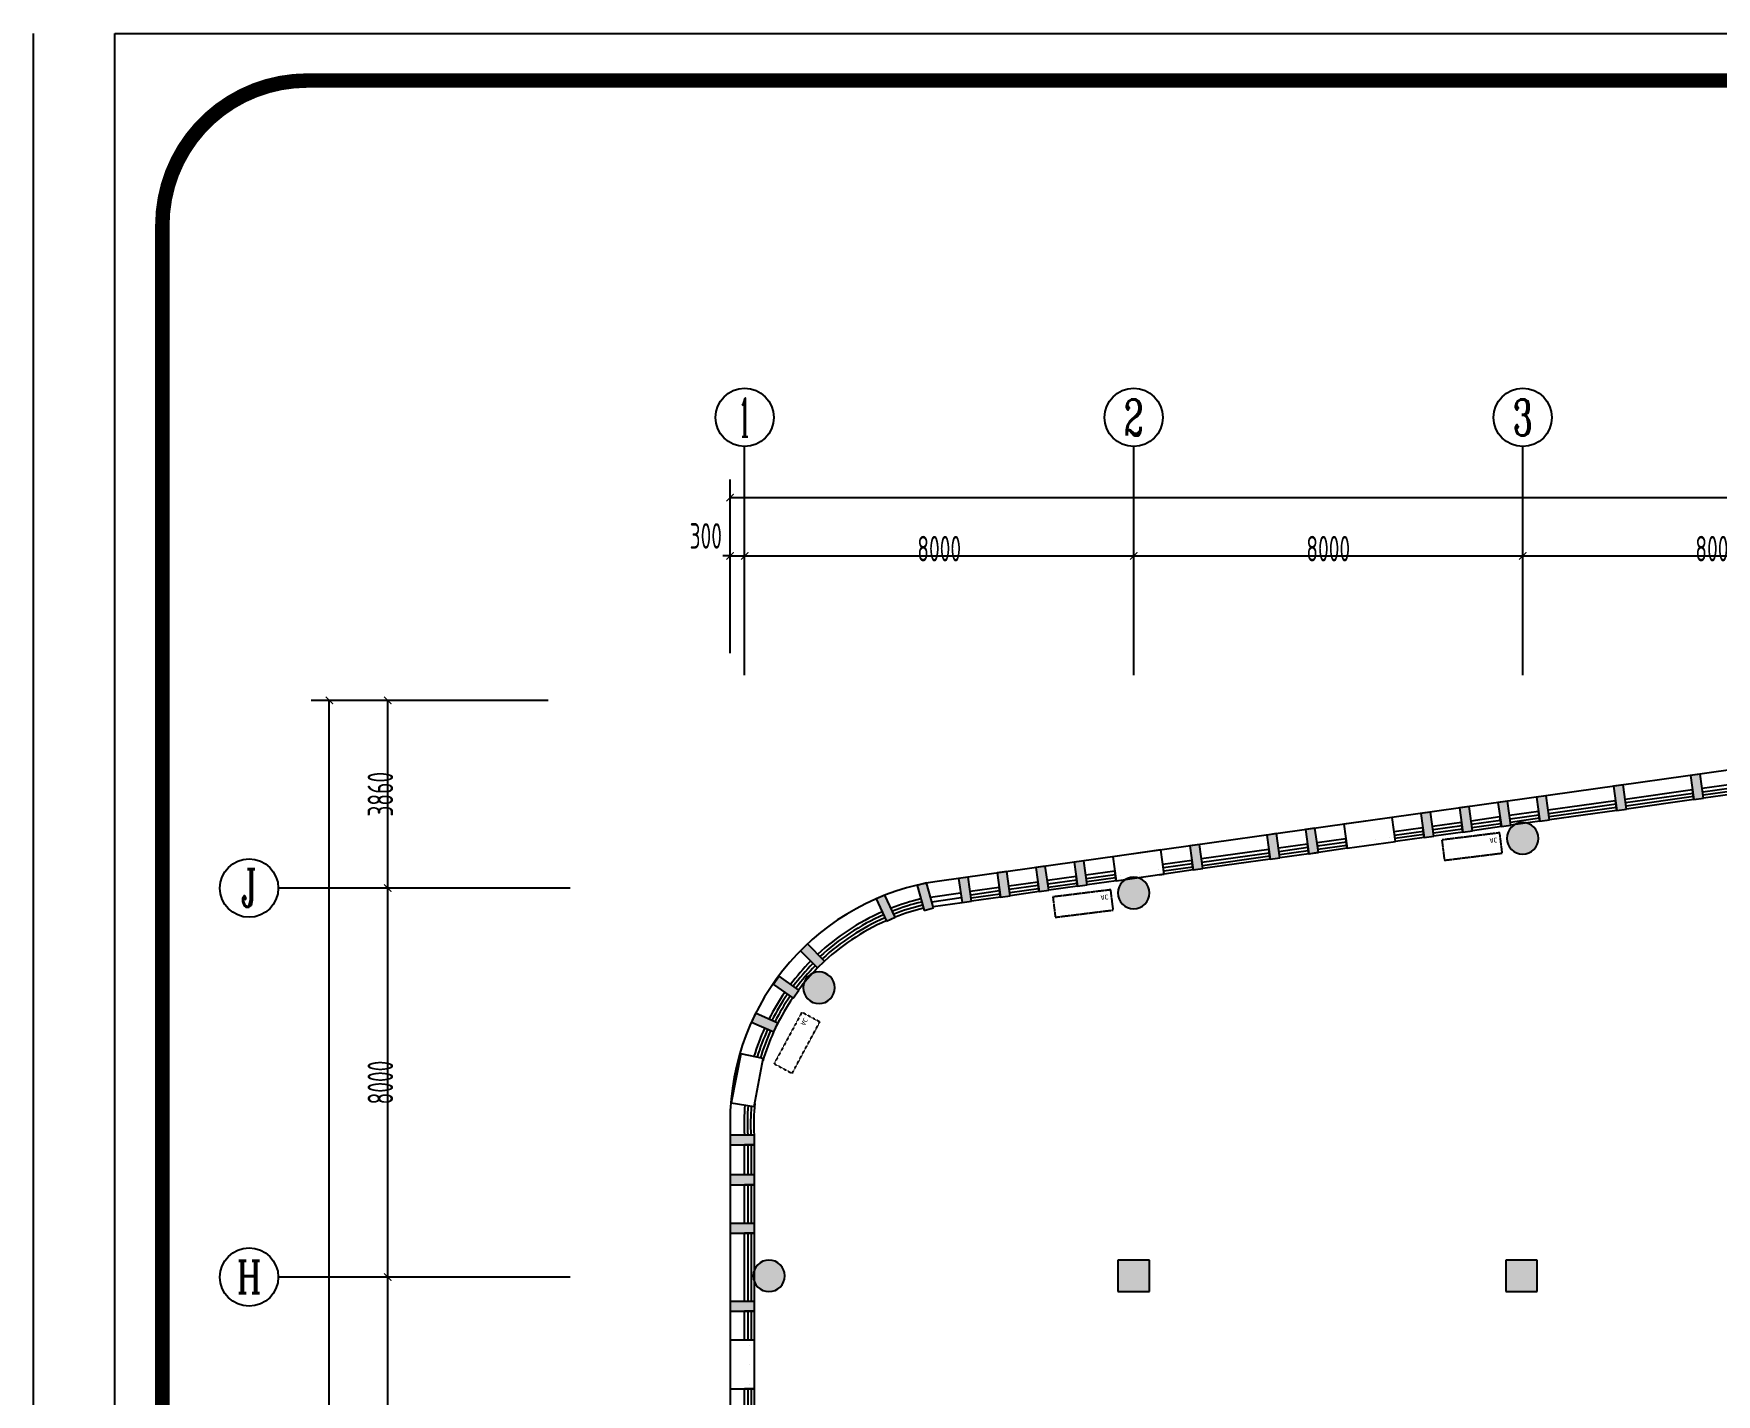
# Model space of a CAD drawing. Header units: inches. Extents: x 871252 to 1312932, y -88801 to 86720.
# Drawn here: x 1209381 to 1243984, y -36261 to -8275 of the extents above; entities that cross this region are included whole.
import ezdxf
from ezdxf.enums import TextEntityAlignment as Align

# ---------------------------------------------------------------- set-up
doc = ezdxf.new("R2010")
doc.units = ezdxf.units.IN
doc.header["$MEASUREMENT"] = 0
doc.linetypes.add('DASH', pattern=[0.35, 0.25, -0.1])
for name, color, linetype in [('AXIS', 3, 'Continuous'), ('AXIS_TEXT', 7, 'Continuous'), ('COLUMN', 6, 'Continuous'), ('CURTWALL', 4, 'Continuous'), ('PUB_HATCH', 8, 'Continuous'), ('STAIR', 6, 'Continuous'), ('WALL', 7, 'Continuous'), ('WINDOW', 3, 'Continuous'), ('外框', 7, 'Continuous'), ('空调', 205, 'Continuous')]:
    doc.layers.add(name, color=color, linetype=linetype)
doc.styles.add('_TCH_AXIS', font='COMPLEX', dxfattribs={"bigfont": 'GBCBIG'})
doc.styles.add('_TCH_DIM_T3', font='TSSDENG', dxfattribs={"width": 0.64, "bigfont": 'TSSDCHN'})
doc.styles.add('COMPLEX', font='stylu.ttf')
doc.styles.add('HZ-1', font='MingLiU.ttf', dxfattribs={"width": 0.8})
doc.dimstyles.new('_TCH_ARCH&&150', dxfattribs={"dimtxt": 525, "dimasz": 150, "dimexe": 375, "dimexo": 450, "dimgap": 150, "dimtad": 1, "dimdec": 0, "dimzin": 0, "dimdsep": 46, "dimtxsty": '_TCH_DIM_T3', "dimblk": 'ARCHTICK', "dimcen": 0.09, "dimclrt": 7, "dimazin": 2, "dimtfac": 1, "dimtdec": 0, "dimtix": 1, "dimtmove": 2, "dimatfit": 3, "dimfxl": 0, "dimtolj": 1, "dimtzin": 0, "dimarcsym": 0})

# ---------------------------------------------------------------- blocks, each defined once
blk = doc.blocks.new('vhjkghkghkl')
at = {"layer": '空调', "linetype": 'DASH', "ltscale": 0.3}
blk.add_lwpolyline([(134071, 540199), (134071, 539779), (132871, 539779), (132871, 540199), (134071, 540199)], close=True, dxfattribs=at)
at = {"layer": '空调', "linetype": 'DASH', "ltscale": 0.3, "style": 'HZ-1'}
blk.add_text('AC', height=100, dxfattribs=at).set_placement((133846, 539867))
blk = doc.blocks.new('_ArchTick')
at = {"color": 0, "linetype": 'ByBlock', "const_width": 0.15}
blk.add_lwpolyline([(-0.5, -0.5), (0.5, 0.5)], dxfattribs=at)
blk = doc.blocks.new('*D277')
at = {"layer": 'AXIS', "color": 0, "lineweight": -2, "transparency": 16777216}
for p, q in [((1223702, -21018), (1223702, -18642)), ((1224002, -21018), (1224002, -18642)), ((1223702, -19017), (1223552, -19017)), ((1223702, -19017), (1224002, -19017)), ((1224002, -19017), (1224152, -19017))]:
    blk.add_line(p, q, dxfattribs=at)
at = {"layer": 'Defpoints', "color": 0, "transparency": 16777216}
for p in [(1224002, -19017), (1223702, -21468), (1224002, -21468)]:
    blk.add_point(p, dxfattribs=at)
at = {"layer": 'AXIS', "color": 0, "lineweight": -2, "transparency": 16777216, "xscale": 150, "yscale": 150, "zscale": 150}
blk.add_blockref('_ArchTick', (1223702, -19017), dxfattribs=at)
at = {"layer": 'AXIS', "color": 0, "lineweight": -2, "transparency": 16777216, "xscale": 150, "yscale": 150, "zscale": 150, "rotation": 180}
blk.add_blockref('_ArchTick', (1224002, -19017), dxfattribs=at)
at = {"layer": 'AXIS', "color": 7, "transparency": 16777216, "insert": (1223203, -18605), "char_height": 525, "attachment_point": 5, "style": '_TCH_DIM_T3'}
blk.add_mtext('\\A1;300', dxfattribs=at)
blk = doc.blocks.new('*D278')
at = {"layer": 'AXIS', "color": 0, "lineweight": -2, "transparency": 16777216}
for p, q in [((1224002, -21018), (1224002, -18642)), ((1232002, -21018), (1232002, -18642)), ((1224002, -19017), (1232002, -19017))]:
    blk.add_line(p, q, dxfattribs=at)
at = {"layer": 'Defpoints', "color": 0, "transparency": 16777216}
for p in [(1232002, -19017), (1224002, -21468), (1232002, -21468)]:
    blk.add_point(p, dxfattribs=at)
at = {"layer": 'AXIS', "color": 0, "lineweight": -2, "transparency": 16777216, "xscale": 150, "yscale": 150, "zscale": 150, "rotation": 180}
blk.add_blockref('_ArchTick', (1224002, -19017), dxfattribs=at)
at = {"layer": 'AXIS', "color": 0, "lineweight": -2, "transparency": 16777216, "xscale": 150, "yscale": 150, "zscale": 150}
blk.add_blockref('_ArchTick', (1232002, -19017), dxfattribs=at)
at = {"layer": 'AXIS', "color": 7, "transparency": 16777216, "insert": (1228002, -18867), "char_height": 525, "attachment_point": 5, "style": '_TCH_DIM_T3'}
blk.add_mtext('\\A1;8000', dxfattribs=at)
blk = doc.blocks.new('*D279')
at = {"layer": 'AXIS', "color": 0, "lineweight": -2, "transparency": 16777216}
for p, q in [((1232002, -21018), (1232002, -18642)), ((1240002, -21018), (1240002, -18642)), ((1232002, -19017), (1240002, -19017))]:
    blk.add_line(p, q, dxfattribs=at)
at = {"layer": 'Defpoints', "color": 0, "transparency": 16777216}
for p in [(1240002, -19017), (1232002, -21468), (1240002, -21468)]:
    blk.add_point(p, dxfattribs=at)
at = {"layer": 'AXIS', "color": 0, "lineweight": -2, "transparency": 16777216, "xscale": 150, "yscale": 150, "zscale": 150, "rotation": 180}
blk.add_blockref('_ArchTick', (1232002, -19017), dxfattribs=at)
at = {"layer": 'AXIS', "color": 0, "lineweight": -2, "transparency": 16777216, "xscale": 150, "yscale": 150, "zscale": 150}
blk.add_blockref('_ArchTick', (1240002, -19017), dxfattribs=at)
at = {"layer": 'AXIS', "color": 7, "transparency": 16777216, "insert": (1236002, -18867), "char_height": 525, "attachment_point": 5, "style": '_TCH_DIM_T3'}
blk.add_mtext('\\A1;8000', dxfattribs=at)
blk = doc.blocks.new('*D280')
at = {"layer": 'AXIS', "color": 0, "lineweight": -2, "transparency": 16777216}
for p, q in [((1240002, -21018), (1240002, -18642)), ((1248002, -21018), (1248002, -18642)), ((1240002, -19017), (1248002, -19017))]:
    blk.add_line(p, q, dxfattribs=at)
at = {"layer": 'Defpoints', "color": 0, "transparency": 16777216}
for p in [(1248002, -19017), (1240002, -21468), (1248002, -21468)]:
    blk.add_point(p, dxfattribs=at)
at = {"layer": 'AXIS', "color": 0, "lineweight": -2, "transparency": 16777216, "xscale": 150, "yscale": 150, "zscale": 150, "rotation": 180}
blk.add_blockref('_ArchTick', (1240002, -19017), dxfattribs=at)
at = {"layer": 'AXIS', "color": 0, "lineweight": -2, "transparency": 16777216, "xscale": 150, "yscale": 150, "zscale": 150}
blk.add_blockref('_ArchTick', (1248002, -19017), dxfattribs=at)
at = {"layer": 'AXIS', "color": 7, "transparency": 16777216, "insert": (1244002, -18867), "char_height": 525, "attachment_point": 5, "style": '_TCH_DIM_T3'}
blk.add_mtext('\\A1;8000', dxfattribs=at)
blk = doc.blocks.new('*D286')
at = {"layer": 'AXIS', "color": 0, "lineweight": -2, "transparency": 16777216}
for p, q in [((1223702, -21018), (1223702, -17442)), ((1277302, -21018), (1277302, -17442)), ((1223702, -17817), (1277302, -17817))]:
    blk.add_line(p, q, dxfattribs=at)
at = {"layer": 'Defpoints', "color": 0, "transparency": 16777216}
for p in [(1277302, -17817), (1223702, -21468), (1277302, -21468)]:
    blk.add_point(p, dxfattribs=at)
at = {"layer": 'AXIS', "color": 0, "lineweight": -2, "transparency": 16777216, "xscale": 150, "yscale": 150, "zscale": 150, "rotation": 180}
blk.add_blockref('_ArchTick', (1223702, -17817), dxfattribs=at)
at = {"layer": 'AXIS', "color": 0, "lineweight": -2, "transparency": 16777216, "xscale": 150, "yscale": 150, "zscale": 150}
blk.add_blockref('_ArchTick', (1277302, -17817), dxfattribs=at)
at = {"layer": 'AXIS', "color": 7, "transparency": 16777216, "insert": (1250502, -17667), "char_height": 525, "attachment_point": 5, "style": '_TCH_DIM_T3'}
blk.add_mtext('\\A1;53600', dxfattribs=at)
blk = doc.blocks.new('*D291')
at = {"layer": 'AXIS', "color": 0, "lineweight": -2, "transparency": 16777216}
for p, q in [((1219961, -33848), (1216286, -33848)), ((1216661, -41848), (1216661, -33848)), ((1219961, -41848), (1216286, -41848))]:
    blk.add_line(p, q, dxfattribs=at)
at = {"layer": 'Defpoints', "color": 0, "transparency": 16777216}
for p in [(1216661, -33848), (1220411, -33848), (1220411, -41848)]:
    blk.add_point(p, dxfattribs=at)
at = {"layer": 'AXIS', "color": 0, "lineweight": -2, "transparency": 16777216, "xscale": 150, "yscale": 150, "zscale": 150}
for p, rotation in [((1216661, -33848), 90), ((1216661, -41848), 270)]:
    blk.add_blockref('_ArchTick', p, dxfattribs=dict(at, rotation=rotation))
at = {"layer": 'AXIS', "color": 7, "transparency": 16777216, "insert": (1216511, -37848), "char_height": 525, "attachment_point": 5, "rotation": 90, "style": '_TCH_DIM_T3'}
blk.add_mtext('\\A1;8000', dxfattribs=at)
blk = doc.blocks.new('*D292')
at = {"layer": 'AXIS', "color": 0, "lineweight": -2, "transparency": 16777216}
for p, q in [((1219961, -25848), (1216286, -25848)), ((1216661, -33848), (1216661, -25848)), ((1219961, -33848), (1216286, -33848))]:
    blk.add_line(p, q, dxfattribs=at)
at = {"layer": 'Defpoints', "color": 0, "transparency": 16777216}
for p in [(1216661, -25848), (1220411, -25848), (1220411, -33848)]:
    blk.add_point(p, dxfattribs=at)
at = {"layer": 'AXIS', "color": 0, "lineweight": -2, "transparency": 16777216, "xscale": 150, "yscale": 150, "zscale": 150}
for p, rotation in [((1216661, -25848), 90), ((1216661, -33848), 270)]:
    blk.add_blockref('_ArchTick', p, dxfattribs=dict(at, rotation=rotation))
at = {"layer": 'AXIS', "color": 7, "transparency": 16777216, "insert": (1216511, -29848), "char_height": 525, "attachment_point": 5, "rotation": 90, "style": '_TCH_DIM_T3'}
blk.add_mtext('\\A1;8000', dxfattribs=at)
blk = doc.blocks.new('*D293')
at = {"layer": 'AXIS', "color": 0, "lineweight": -2, "transparency": 16777216}
for p, q in [((1219961, -21988), (1216286, -21988)), ((1216661, -25848), (1216661, -21988)), ((1219961, -25848), (1216286, -25848))]:
    blk.add_line(p, q, dxfattribs=at)
at = {"layer": 'Defpoints', "color": 0, "transparency": 16777216}
for p in [(1216661, -21988), (1220411, -21988), (1220411, -25848)]:
    blk.add_point(p, dxfattribs=at)
at = {"layer": 'AXIS', "color": 0, "lineweight": -2, "transparency": 16777216, "xscale": 150, "yscale": 150, "zscale": 150}
for p, rotation in [((1216661, -21988), 90), ((1216661, -25848), 270)]:
    blk.add_blockref('_ArchTick', p, dxfattribs=dict(at, rotation=rotation))
at = {"layer": 'AXIS', "color": 7, "transparency": 16777216, "insert": (1216511, -23918), "char_height": 525, "attachment_point": 5, "rotation": 90, "style": '_TCH_DIM_T3'}
blk.add_mtext('\\A1;3860', dxfattribs=at)
blk = doc.blocks.new('*D294')
at = {"layer": 'AXIS', "color": 0, "lineweight": -2, "transparency": 16777216}
for p, q in [((1219961, -21988), (1215086, -21988)), ((1215461, -66148), (1215461, -21988)), ((1219961, -66148), (1215086, -66148))]:
    blk.add_line(p, q, dxfattribs=at)
at = {"layer": 'Defpoints', "color": 0, "transparency": 16777216}
for p in [(1215461, -21988), (1220411, -21988), (1220411, -66148)]:
    blk.add_point(p, dxfattribs=at)
at = {"layer": 'AXIS', "color": 0, "lineweight": -2, "transparency": 16777216, "xscale": 150, "yscale": 150, "zscale": 150}
for p, rotation in [((1215461, -21988), 90), ((1215461, -66148), 270)]:
    blk.add_blockref('_ArchTick', p, dxfattribs=dict(at, rotation=rotation))
at = {"layer": 'AXIS', "color": 7, "transparency": 16777216, "insert": (1215311, -44068), "char_height": 525, "attachment_point": 5, "rotation": 90, "style": '_TCH_DIM_T3'}
blk.add_mtext('\\A1;44160', dxfattribs=at)
blk = doc.blocks.new('$TCHSYS$WIN2D')
for p, q in [((-0.5, 0.5), (0.5, 0.5)), ((-0.5, 0.5), (-0.5, -0.5)), ((0.5, 0.5), (0.5, -0.5)), ((0.5, 0.167), (-0.5, 0.167)), ((0.5, -0.167), (-0.5, -0.167)), ((-0.5, -0.5), (0.5, -0.5))]:
    blk.add_line(p, q)
blk = doc.blocks.new('_AXISO')
blk.add_circle((0, 0), 0.5)
at = {"layer": 'AXIS_TEXT', "style": 'COMPLEX', "width": 1.041667}
blk.add_attdef('A', text='', height=0.56, dxfattribs=at).set_placement((-0.25, -0.28), (0.25, -0.28), align=Align.FIT)

msp = doc.modelspace()

# ---------------------------------------------------------------- hatches: boundary and pattern name
at = {"layer": 'PUB_HATCH'}
for points in [[(1243721.8, -23999.3), (1243652.2, -23504.2), (1243454.2, -23532), (1243523.8, -24027.1)], [(1242137.4, -24222), (1242067.8, -23726.8), (1241869.8, -23754.7), (1241939.3, -24249.8)], [(1238968.5, -24667.3), (1238898.9, -24172.2), (1238700.9, -24200), (1238770.5, -24695.2)], [(1239760.7, -24556), (1239691.2, -24060.9), (1239493.1, -24088.7), (1239562.7, -24583.8)], [(1240553, -24444.7), (1240483.4, -23949.5), (1240285.3, -23977.4), (1240354.9, -24472.5)], [(1238176.3, -24778.7), (1238106.7, -24283.5), (1237908.7, -24311.4), (1237978.3, -24806.5)], [(1240327.2, -24825, 1), (1239677.2, -24825, 1)], [(1235007.5, -25224), (1234937.9, -24728.9), (1234739.8, -24756.7), (1234809.4, -25251.9)], [(1235799.7, -25112.7), (1235730.1, -24617.6), (1235532, -24645.4), (1235601.6, -25140.5)], [(1233423, -25446.7), (1233353.4, -24951.6), (1233155.4, -24979.4), (1233225, -25474.5)], [(1229462.1, -26004.7), (1229392.6, -25509.6), (1229194.5, -25537.4), (1229264.1, -26032.5)], [(1230254.4, -25893.4), (1230184.8, -25398.2), (1229986.7, -25426.1), (1230056.3, -25921.2)], [(1231046.4, -25780.7), (1230976.8, -25285.6), (1230778.7, -25313.4), (1230848.3, -25808.5)], [(1227885.4, -26255.6), (1227744.5, -25740.5), (1227551.6, -25793.3), (1227692.5, -26308.4)], [(1228669.9, -26116), (1228600.3, -25620.9), (1228402.3, -25648.7), (1228471.9, -26143.9)], [(1232327.2, -25949.3, 1), (1231677.2, -25949.3, 1)], [(1226704.2, -26072.6), (1226917.8, -26531), (1227099.1, -26446.5), (1226887.1, -25991.7)], [(1225148.5, -27141), (1225501.2, -27491.7), (1225643.5, -27350), (1225292.7, -26995.9)], [(1224592.8, -27830.9), (1225001.2, -28115), (1225116.6, -27950.8), (1224709.7, -27663)], [(1225857.4, -27898.9, 1), (1225207.4, -27898.9, 1)], [(1224144.6, -28608.1), (1224600.5, -28807), (1224681.7, -28623.3), (1224226.3, -28420.5)], [(1223702.7, -31128.9), (1224202.7, -31128.9), (1224202.7, -30928.9), (1223702.7, -30928.9)], [(1223702.2, -31948.3), (1224202.2, -31948.3), (1224202.2, -31748.3), (1223702.2, -31748.3)], [(1223702.2, -32948.3), (1224202.2, -32948.3), (1224202.2, -32748.3), (1223702.2, -32748.3)], [(1224827.2, -33823.3, 1), (1224177.2, -33823.3, 1)], [(1232327.2, -34148.3), (1232327.2, -33498.3), (1231677.2, -33498.3), (1231677.2, -34148.3)], [(1240302.2, -34148.3), (1240302.2, -33498.3), (1239652.2, -33498.3), (1239652.2, -34148.3)], [(1223702.2, -34548.3), (1224202.2, -34548.3), (1224202.2, -34348.3), (1223702.2, -34348.3)]]:
    msp.add_hatch(color=256, dxfattribs=at).paths.add_polyline_path(points)

# ---------------------------------------------------------------- linework, layer by layer
at = {"layer": 'AXIS'}
for p, q in [((1224002.2, -21468.4), (1224002.2, -16767.3)), ((1232002.2, -21468.4), (1232002.2, -16767.3)), ((1240002.2, -21468.4), (1240002.2, -16767.3)), ((1220411.4, -25848.3), (1214411.4, -25848.3)), ((1220411.4, -33848.3), (1214411.4, -33848.3))]:
    msp.add_line(p, q, dxfattribs=at)
at = {"layer": 'COLUMN'}
for p, q in [((1243652.2, -23504.2), (1243454.2, -23532)), ((1243721.8, -23999.3), (1243652.2, -23504.2)), ((1242067.8, -23726.8), (1241869.8, -23754.7)), ((1241869.8, -23754.7), (1241939.3, -24249.8)), ((1242137.4, -24222), (1242067.8, -23726.8)), ((1243454.2, -23532), (1243523.8, -24027.1)), ((1238898.9, -24172.2), (1238700.9, -24200)), ((1238700.9, -24200), (1238770.5, -24695.2)), ((1238968.5, -24667.3), (1238898.9, -24172.2)), ((1239691.2, -24060.9), (1239493.1, -24088.7)), ((1239493.1, -24088.7), (1239562.7, -24583.8)), ((1239760.7, -24556), (1239691.2, -24060.9)), ((1240483.4, -23949.5), (1240285.3, -23977.4)), ((1240285.3, -23977.4), (1240354.9, -24472.5)), ((1240553, -24444.7), (1240483.4, -23949.5)), ((1241939.3, -24249.8), (1242137.4, -24222)), ((1243523.8, -24027.1), (1243721.8, -23999.3)), ((1237314.5, -24394.9), (1236324.3, -24534)), ((1236324.3, -24534), (1236393.8, -25029.2)), ((1237384.1, -24890), (1237314.5, -24394.9)), ((1238106.7, -24283.5), (1237908.7, -24311.4)), ((1237908.7, -24311.4), (1237978.3, -24806.5)), ((1238176.3, -24778.7), (1238106.7, -24283.5)), ((1239562.7, -24583.8), (1239760.7, -24556)), ((1240354.9, -24472.5), (1240553, -24444.7)), ((1234937.9, -24728.9), (1234739.8, -24756.7)), ((1234739.8, -24756.7), (1234809.4, -25251.9)), ((1235007.5, -25224), (1234937.9, -24728.9)), ((1235730.1, -24617.6), (1235532, -24645.4)), ((1235532, -24645.4), (1235601.6, -25140.5)), ((1235799.7, -25112.7), (1235730.1, -24617.6)), ((1236393.8, -25029.2), (1237384.1, -24890)), ((1237978.3, -24806.5), (1238176.3, -24778.7)), ((1238770.5, -24695.2), (1238968.5, -24667.3)), ((1232561.2, -25062.9), (1231571, -25202.1)), ((1231571, -25202.1), (1231640.5, -25697.2)), ((1232630.8, -25558), (1232561.2, -25062.9)), ((1233353.4, -24951.6), (1233155.4, -24979.4)), ((1233155.4, -24979.4), (1233225, -25474.5)), ((1233423, -25446.7), (1233353.4, -24951.6)), ((1234809.4, -25251.9), (1235007.5, -25224)), ((1235601.6, -25140.5), (1235799.7, -25112.7)), ((1229392.6, -25509.6), (1229194.5, -25537.4)), ((1229194.5, -25537.4), (1229264.1, -26032.5)), ((1229462.1, -26004.7), (1229392.6, -25509.6)), ((1230184.8, -25398.2), (1229986.7, -25426.1)), ((1229986.7, -25426.1), (1230056.3, -25921.2)), ((1230254.4, -25893.4), (1230184.8, -25398.2)), ((1230976.8, -25285.6), (1230778.7, -25313.4)), ((1230778.7, -25313.4), (1230848.3, -25808.5)), ((1231046.4, -25780.7), (1230976.8, -25285.6)), ((1231640.5, -25697.2), (1232630.8, -25558)), ((1233225, -25474.5), (1233423, -25446.7)), ((1227744.5, -25740.5), (1227551.6, -25793.3)), ((1227551.6, -25793.3), (1227692.5, -26308.4)), ((1227885.4, -26255.6), (1227744.5, -25740.5)), ((1228600.3, -25620.9), (1228402.3, -25648.7)), ((1228402.3, -25648.7), (1228471.9, -26143.9)), ((1228669.9, -26116), (1228600.3, -25620.9)), ((1230056.3, -25921.2), (1230254.4, -25893.4)), ((1230848.3, -25808.5), (1231046.4, -25780.7)), ((1226887.1, -25991.7), (1226704.2, -26072.6)), ((1226704.2, -26072.6), (1226917.8, -26531)), ((1227099.1, -26446.5), (1226887.1, -25991.7)), ((1227692.5, -26308.4), (1227885.4, -26255.6)), ((1228471.9, -26143.9), (1228669.9, -26116)), ((1229264.1, -26032.5), (1229462.1, -26004.7)), ((1226917.8, -26531), (1227099.1, -26446.5)), ((1225292.7, -26995.9), (1225148.5, -27141)), ((1225148.5, -27141), (1225501.2, -27491.7)), ((1225643.5, -27350), (1225292.7, -26995.9)), ((1224709.7, -27663), (1224592.8, -27830.9)), ((1225116.6, -27950.8), (1224709.7, -27663)), ((1225501.2, -27491.7), (1225643.5, -27350)), ((1224592.8, -27830.9), (1225001.2, -28115)), ((1225001.2, -28115), (1225116.6, -27950.8)), ((1224226.3, -28420.5), (1224144.6, -28608.1)), ((1224144.6, -28608.1), (1224600.5, -28807)), ((1224681.7, -28623.3), (1224226.3, -28420.5)), ((1224600.5, -28807), (1224681.7, -28623.3)), ((1223923.7, -29255.2), (1223726.4, -30261.8)), ((1224385.3, -29353.3), (1223923.7, -29255.2)), ((1224197.1, -30341.7), (1224385.3, -29353.3)), ((1223726.4, -30261.8), (1224197.1, -30341.7)), ((1224202.7, -30928.9), (1223702.7, -30928.9)), ((1223702.7, -30928.9), (1223702.7, -31128.9)), ((1223702.7, -31128.9), (1224202.7, -31128.9)), ((1224202.7, -31128.9), (1224202.7, -30928.9)), ((1224202.2, -31748.3), (1223702.2, -31748.3)), ((1223702.2, -31748.3), (1223702.2, -31948.3)), ((1224202.2, -31948.3), (1224202.2, -31748.3)), ((1223702.2, -31948.3), (1224202.2, -31948.3)), ((1224202.2, -32748.3), (1223702.2, -32748.3)), ((1223702.2, -32748.3), (1223702.2, -32948.3)), ((1224202.2, -32948.3), (1224202.2, -32748.3)), ((1223702.2, -32948.3), (1224202.2, -32948.3)), ((1232327.2, -33498.3), (1231677.2, -33498.3)), ((1231677.2, -33498.3), (1231677.2, -34148.3)), ((1232327.2, -34148.3), (1232327.2, -33498.3)), ((1240302.2, -33498.3), (1239652.2, -33498.3)), ((1239652.2, -33498.3), (1239652.2, -34148.3)), ((1240302.2, -34148.3), (1240302.2, -33498.3)), ((1231677.2, -34148.3), (1232327.2, -34148.3)), ((1239652.2, -34148.3), (1240302.2, -34148.3)), ((1224202.2, -34348.3), (1223702.2, -34348.3)), ((1223702.2, -34348.3), (1223702.2, -34548.3)), ((1223702.2, -34548.3), (1224202.2, -34548.3)), ((1224202.2, -34548.3), (1224202.2, -34348.3)), ((1224202.2, -35148.3), (1223702.2, -35148.3)), ((1223702.2, -35148.3), (1223702.2, -36148.3)), ((1224202.2, -36148.3), (1224202.2, -35148.3)), ((1223702.2, -36148.3), (1224202.2, -36148.3))]:
    msp.add_line(p, q, dxfattribs=at)
for centre, start, end in [((1240002.2, -24825), 0, 180), ((1240002.2, -24825), 180, 0), ((1232002.2, -25949.3), 0, 180), ((1232002.2, -25949.3), 180, 0), ((1225532.4, -27898.9), 0, 180), ((1225532.4, -27898.9), 180, 0), ((1224502.2, -33823.3), 0, 180), ((1224502.2, -33823.3), 180, 0)]:
    msp.add_arc(centre, 325, start, end, dxfattribs=at)
at = {"layer": 'CURTWALL'}
for p, q in [((1236677.3, -24888.4), (1236677.3, -24888.4)), ((1236974.2, -24846.6), (1236974.2, -24846.6)), ((1237271.2, -24804.9), (1237271.2, -24804.9)), ((1231725.7, -25584.3), (1231725.7, -25584.3)), ((1232121.8, -25528.6), (1232121.8, -25528.6)), ((1232517.9, -25472.9), (1232517.9, -25472.9)), ((1227824.5, -26032.9), (1228444, -25945.2)), ((1227851.1, -26130.1), (1228457.9, -26044.2)), ((1227877.7, -26227.4), (1228471.8, -26143.3)), ((1224102.2, -35248.3), (1224102.2, -35248.3)), ((1224102.2, -35648.3), (1224102.2, -35648.3)), ((1224102.2, -36048.3), (1224102.2, -36048.3))]:
    msp.add_line(p, q, dxfattribs=at)
for radius, start, end in [(4744.6, 103.51023, 111.28592), (4677.9, 103.48469, 111.23309), (4611.2, 103.45842, 111.17872), (4544.6, 103.43137, 111.12275), (4744.6, 113.70361, 132.92808), (4677.9, 113.6853, 132.90244), (4544.6, 113.64706, 134.11493), (4611.2, 113.66646, 132.87605), (4744.6, 135.37161, 143.02233), (4677.9, 135.37455, 142.99794), (4611.2, 135.37759, 142.97284), (4544.6, 135.38071, 142.947), (4744.6, 145.4669, 153.18219), (4677.9, 145.47111, 153.14201), (4611.2, 145.47544, 153.10066), (4544.6, 145.4799, 153.88494), (4744.6, 155.62683, 163.20307), (4677.9, 155.61528, 163.13456), (4611.2, 155.60339, 163.06405), (4544.6, 155.59116, 163.58612), (4744.6, 175.47454, 182.96368), (4677.9, 175.54761, 183.00596), (4611.2, 175.6228, 183.04946), (4544.6, 174.85908, 183.09423)]:
    msp.add_arc((1228735.8, -30683.6), radius, start, end, dxfattribs=at)
at = {"layer": 'STAIR'}
for p, q in [((1247932.2, -22902.7), (1228006.3, -25703.1)), ((1223702.2, -30654.4), (1223702.2, -41548.3))]:
    msp.add_line(p, q, dxfattribs=at)
msp.add_arc((1228702.2, -30654.4), 5000, 98, 180, dxfattribs=at)
at = {"layer": 'WALL'}
for p, q in [((1234809.4, -25251.9), (1234809.6, -25253.2)), ((1234917.7, -25236.6), (1234917.9, -25237.9)), ((1234917.9, -25237.9), (1235007.6, -25225.3)), ((1235007.6, -25225.3), (1235007.5, -25224)), ((1235601.6, -25140.5), (1235601.8, -25141.8)), ((1235601.8, -25141.8), (1235611.1, -25140.5)), ((1235611.1, -25140.5), (1235610.9, -25139.2)), ((1235700.6, -25126.6), (1235700.8, -25127.9)), ((1235700.8, -25127.9), (1235799.9, -25114)), ((1235799.9, -25114), (1235799.7, -25112.7)), ((1236393.8, -25029.2), (1236394, -25030.5)), ((1232531.8, -25572), (1232532, -25573.3)), ((1232532, -25573.3), (1232631, -25559.3)), ((1232631, -25559.3), (1232630.8, -25558)), ((1233225, -25474.5), (1233225.2, -25475.8)), ((1233324, -25460.6), (1233324.2, -25461.9)), ((1233324.2, -25461.9), (1233423.2, -25448)), ((1233423.2, -25448), (1233423, -25446.7)), ((1230848.3, -25808.5), (1230848.5, -25809.9)), ((1230947.4, -25794.6), (1230947.5, -25795.9)), ((1230947.5, -25795.9), (1231046.6, -25782)), ((1231046.6, -25782), (1231046.4, -25780.7)), ((1231640.5, -25697.2), (1231640.7, -25698.5))]:
    msp.add_line(p, q, dxfattribs=at)
at = {"layer": '外框', "lineweight": -2}
for p, q in [((1209381, -79588.9), (1209381, -8274.9)), ((1211047.4, -8274.9), (1312932, -8274.9)), ((1211047.4, -79670.8), (1211047.4, -8274.9))]:
    msp.add_line(p, q, dxfattribs=at)
at = {"layer": '外框', "lineweight": -2, "const_width": 297.8}
msp.add_lwpolyline([(1215005.8, -78731.1), (1308822.3, -78731.1, 0.4142136), (1311800.6, -75752.8), (1311800.6, -12218, 0.4142136), (1308822.3, -9239.7), (1215005.8, -9239.7, 0.4142136), (1212027.5, -12218), (1212027.5, -75752.8, 0.4142136)], format="xyb", close=True, dxfattribs=at)

# ---------------------------------------------------------------- block references
at = {"layer": 'AXIS'}
ref = msp.add_blockref('_AXISO', (1224002.2, -16167.3), dxfattribs=dict(at, xscale=1200, yscale=1200, zscale=1200))
ref.add_attrib('A', '1', dxfattribs={"layer": 'AXIS_TEXT', "height": 794.6, "style": '_TCH_AXIS', "width": 0.8}).set_placement((1223866, -16564.6), (1224138.4, -16564.6), align=Align.FIT)
ref = msp.add_blockref('_AXISO', (1232002.2, -16167.3), dxfattribs=dict(at, xscale=1200, yscale=1200, zscale=1200))
ref.add_attrib('A', '2', dxfattribs={"layer": 'AXIS_TEXT', "height": 741.2, "style": '_TCH_AXIS', "width": 0.8}).set_placement((1231804.5, -16537.8), (1232199.8, -16537.8), align=Align.FIT)
ref = msp.add_blockref('_AXISO', (1240002.2, -16167.3), dxfattribs=dict(at, xscale=1200, yscale=1200, zscale=1200))
ref.add_attrib('A', '3', dxfattribs={"layer": 'AXIS_TEXT', "height": 741.2, "style": '_TCH_AXIS', "width": 0.8}).set_placement((1239804.5, -16537.8), (1240199.8, -16537.8), align=Align.FIT)
ref = msp.add_blockref('_AXISO', (1213811.4, -25848.3), dxfattribs=dict(at, xscale=1200, yscale=1200, zscale=1200))
ref.add_attrib('A', 'J', dxfattribs={"layer": 'AXIS_TEXT', "height": 774.7, "style": '_TCH_AXIS', "width": 0.8}).set_placement((1213649.1, -26235.6), (1213973.7, -26235.6), align=Align.FIT)
ref = msp.add_blockref('_AXISO', (1213811.4, -33848.3), dxfattribs=dict(at, xscale=1200, yscale=1200, zscale=1200))
ref.add_attrib('A', 'H', dxfattribs={"layer": 'AXIS_TEXT', "height": 668.2, "style": '_TCH_AXIS', "width": 0.8}).set_placement((1213556.9, -34182.3), (1214065.9, -34182.3), align=Align.FIT)
at = {"layer": 'WINDOW'}
for p, xscale, yscale, zscale, rotation in [((1242816.7, -24025.5), 1399.999999999962, 200, 1400, 187.999999977215), ((1244005, -23858.5), 600.0000000001153, 200, 600, 187.9999999772132), ((1241232.2, -24248.2), 1399.999999999978, 200, 1400, 187.9999999772197), ((1238459.5, -24637.9), 600.0000000001153, 200, 600, 187.9999999772132), ((1239251.7, -24526.6), 600.0000000001153, 200, 600, 187.9999999772132), ((1240043.9, -24415.2), 600.0000000001153, 200, 600, 187.9999999772132), ((1236083, -24973.2), 600.0000000001153, 200, 600, 187.9999999772132), ((1237667.3, -24749.2), 600.0000000001153, 200, 600, 187.9999999772132), ((1234102.5, -25251.6), 1399.999999999962, 200, 1400, 187.999999977215), ((1235290.8, -25084.5), 600.0000000000989, 200, 600, 187.9999999772023), ((1231329.7, -25641.2), 600.0000000001153, 200, 600, 187.9999999772132), ((1232914.2, -25418.6), 600.0000000000989, 200, 600, 187.9999999772023), ((1228953.1, -25975.3), 600.0000000001153, 200, 600, 187.9999999772132), ((1229745.3, -25863.9), 600.0000000001153, 200, 600, 187.9999999772132), ((1230537.5, -25752.6), 600.0000000000989, 200, 600, 187.9999999772023), ((1224102.2, -31438.3), 620, -200, 620, 89.9999999998494), ((1224102.2, -32348.3), 800, -200, 800, 89.99999999988327), ((1224102.2, -33648.3), 1400, -200, 1400, 89.99999999986662), ((1224102.2, -34848.3), 600, -200, 600, 89.99999999988883), ((1224102.2, -36448.3), 600, -200, 600, 89.99999999986662)]:
    msp.add_blockref('$TCHSYS$WIN2D', p, dxfattribs=dict(at, xscale=xscale, yscale=yscale, zscale=zscale, rotation=rotation))
at = {"layer": '空调', "xscale": -1}
for p, rotation in [((1040081.6, 494476.9), 187.0655943513129), ((1032081.8, 493305.1), 187.0655943513129), ((686361.7, 109487.6), 241.6963595536388)]:
    msp.add_blockref('vhjkghkghkl', p, dxfattribs=dict(at, rotation=rotation))

# ---------------------------------------------------------------- dimensions: what is measured, and where the dimension line sits
at = {"layer": 'AXIS'}
for p1, p2, distance, picture, middle in [((1223702.2, -21468.4), (1277302.2, -21468.4), 3651.2, '*D286', (1250502.2, -17667.3)), ((1224002.2, -21468.4), (1232002.2, -21468.4), 2451.2, '*D278', (1228002.2, -18867.3)), ((1232002.2, -21468.4), (1240002.2, -21468.4), 2451.2, '*D279', (1236002.2, -18867.3)), ((1240002.2, -21468.4), (1248002.2, -21468.4), 2451.2, '*D280', (1244002.2, -18867.3)), ((1220411.4101, -66148.2549), (1220411.4101, -21987.7962), 4950, '*D294', (1215311.4101, -44068.0256)), ((1220411.4101, -25848.2549), (1220411.4101, -21987.7962), 3750, '*D293', (1216511.4101, -23918.0256)), ((1220411.4, -33848.3), (1220411.4, -25848.3), 3750, '*D292', (1216511.4, -29848.3)), ((1220411.4, -41848.3), (1220411.4, -33848.3), 3750, '*D291', (1216511.4, -37848.3))]:
    dim = msp.add_aligned_dim(p1=p1, p2=p2, distance=distance, dimstyle='_TCH_ARCH&&150', dxfattribs=at)
    dim.commit()
    dim.dimension.update_dxf_attribs({"geometry": picture, "text_midpoint": middle})
dim = msp.add_linear_dim(base=(1224002.2, -19017.3), p1=(1223702.2, -21468.4), p2=(1224002.2, -21468.4), angle=0, dimstyle='_TCH_ARCH&&150', dxfattribs=at)
dim.commit()
dim.dimension.update_dxf_attribs({"geometry": '*D277', "text_midpoint": (1223203.3, -18604.8), "dimtype": 161})

doc.saveas('drawing.dxf')
